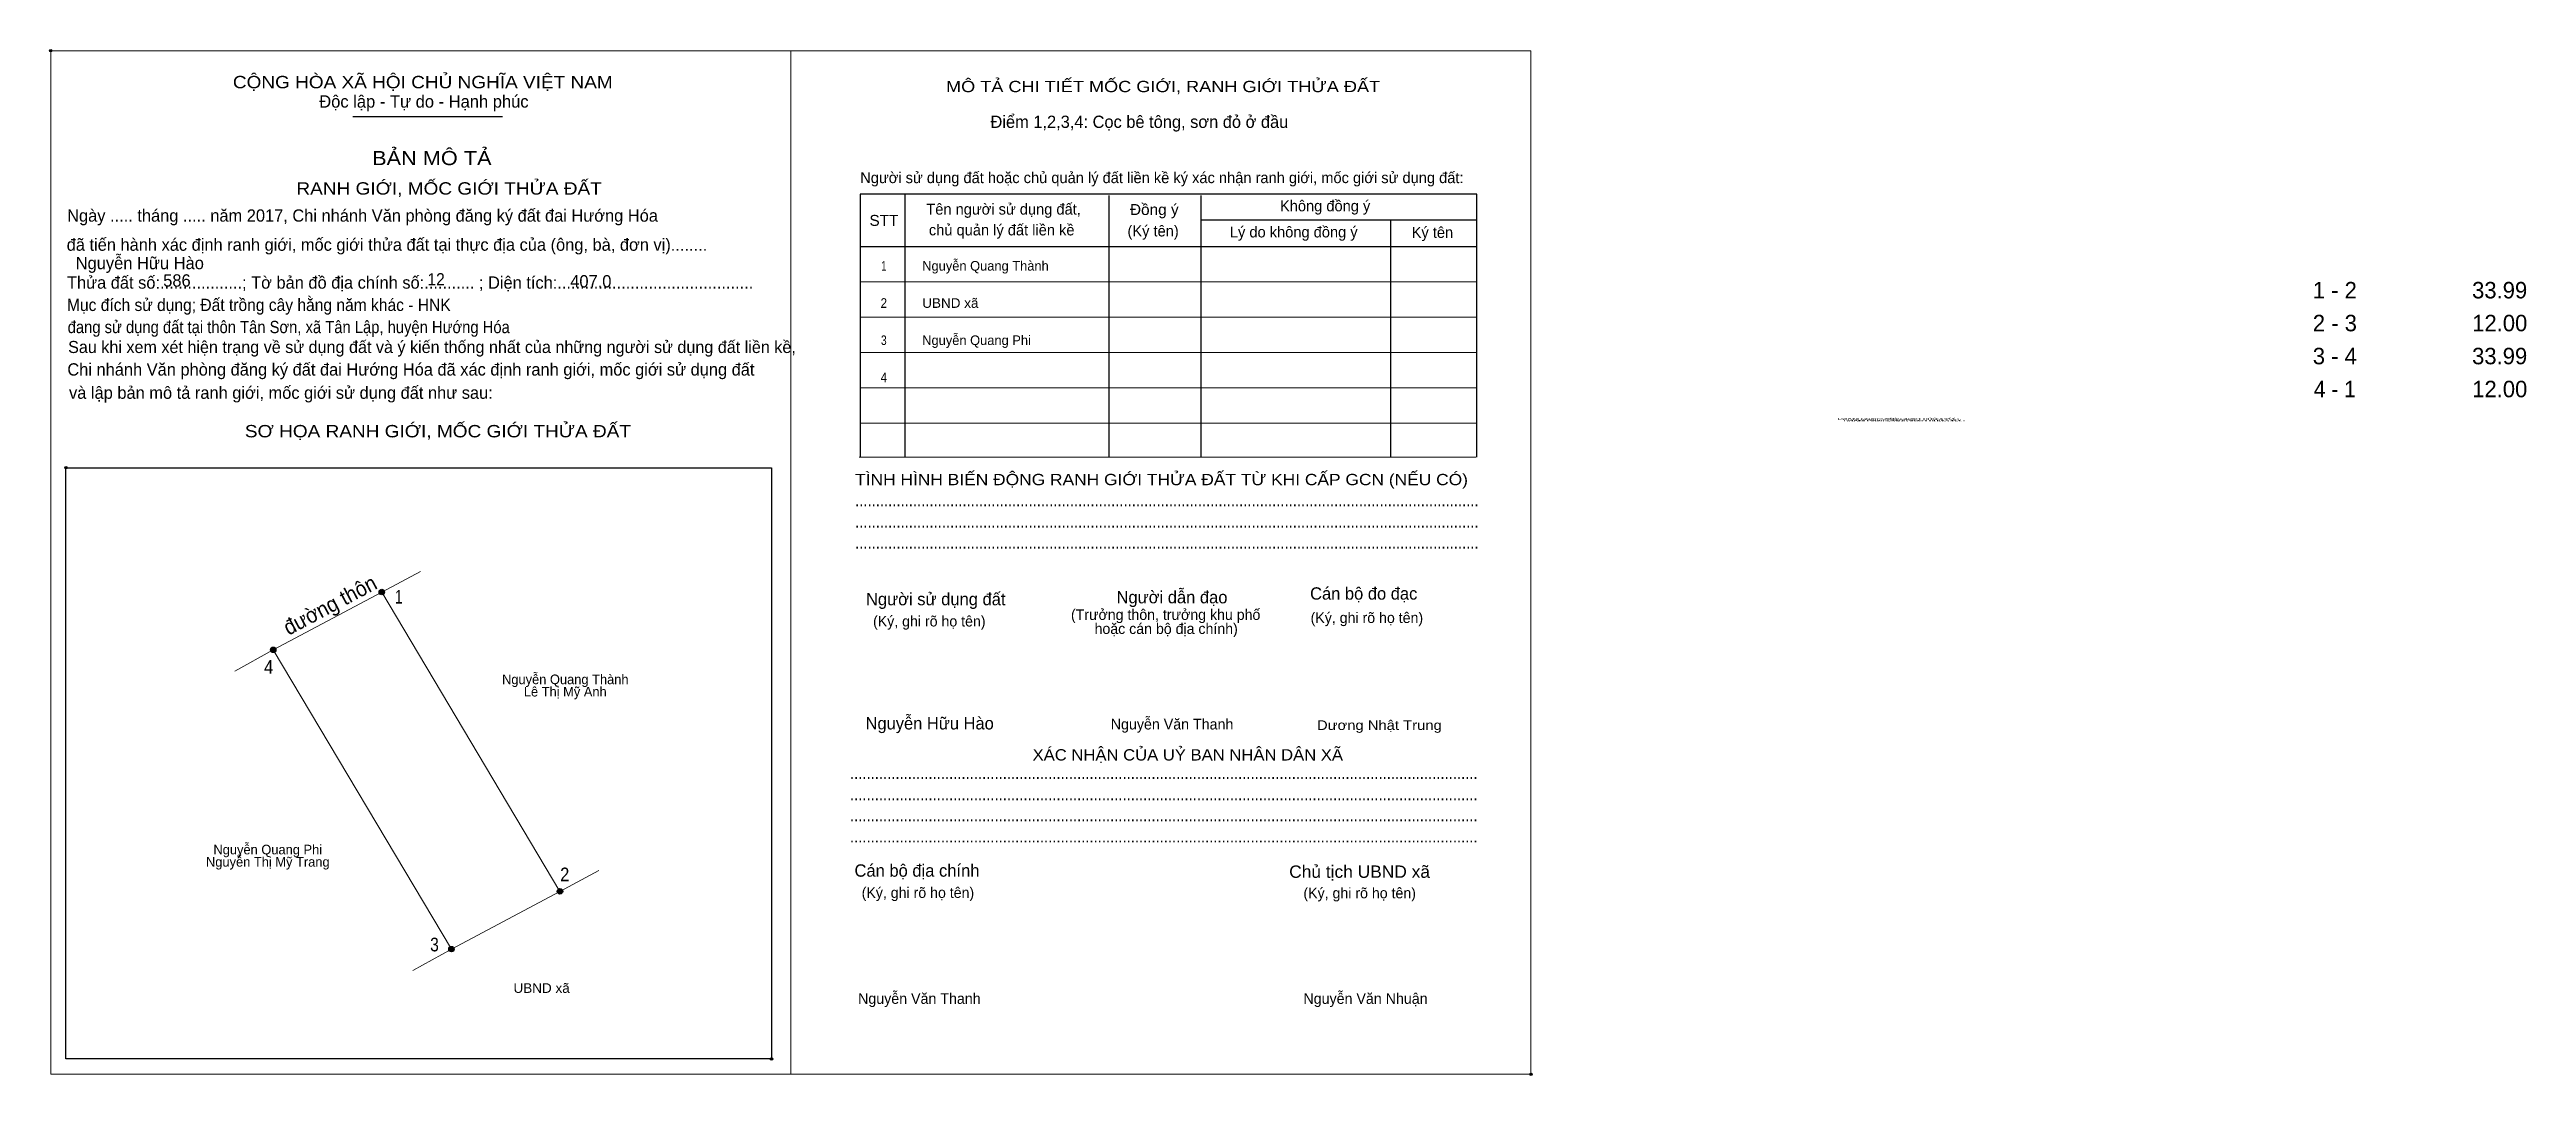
# Model space of a CAD drawing. Header units: metres. Extents: x 548226 to 548467, y 1837770 to 1837870.
import ezdxf
from ezdxf.enums import TextEntityAlignment as Align

# ---------------------------------------------------------------- set-up
doc = ezdxf.new("R2010")
doc.units = ezdxf.units.M
doc.header["$LTSCALE"] = 0.48
doc.header["$PDMODE"] = 32
doc.header["$PDSIZE"] = 0.24
for name, color, linetype, lineweight in [('1', 7, 'Continuous', 25), ('10', 7, 'Continuous', 13), ('11', 7, 'Continuous', 25), ('2', 7, 'Continuous', 13), ('27', 7, 'Continuous', 13)]:
    doc.layers.add(name, color=color, linetype=linetype, lineweight=lineweight)
for name, color, linetype in [('36', 7, 'Continuous'), ('52', 7, 'Continuous'), ('6', 7, 'Continuous'), ('60', 7, 'Continuous'), ('9', 7, 'Continuous')]:
    doc.layers.add(name, color=color, linetype=linetype)

msp = doc.modelspace()

# ---------------------------------------------------------------- hatches: boundary and pattern name
at = {"layer": '11'}
for points in [[(548258.2981, 1837817.31, 1), (548257.7619, 1837817.31, 1)], [(548247.7081, 1837811.67, 1), (548247.1719, 1837811.67, 1)], [(548275.6881, 1837788.1, 1), (548275.1519, 1837788.1, 1)], [(548265.0981, 1837782.46, 1), (548264.5619, 1837782.46, 1)], [(548265.0981, 1837782.46, 1), (548264.5619, 1837782.46, 1)]]:
    msp.add_hatch(color=256, dxfattribs=at).paths.add_polyline_path(points)

# ---------------------------------------------------------------- linework, layer by layer
at = {"layer": '1'}
for p, q in [((548255.21, 1837863.74), (548269.82, 1837863.74)), ((548309.06, 1837856.13), (548309.06, 1837830.47)), ((548328.98, 1837856.02), (548328.98, 1837830.47)), ((548337.97, 1837856.02), (548337.97, 1837830.47)), ((548337.97, 1837853.64), (548364.9, 1837853.64)), ((548356.47, 1837853.64), (548356.47, 1837830.47)), ((548304.73, 1837851.03), (548364.9, 1837851.03))]:
    msp.add_line(p, q, dxfattribs=at)
at = {"layer": '1', "lineweight": 13}
for p, q in [((548304.73, 1837847.58), (548364.9, 1837847.58)), ((548304.73, 1837844.14), (548364.9, 1837844.14)), ((548304.73, 1837840.69), (548364.9, 1837840.69)), ((548304.73, 1837837.25), (548364.9, 1837837.25)), ((548304.73, 1837833.8), (548364.9, 1837833.8)), ((548304.63, 1837830.47), (548364.8, 1837830.47))]:
    msp.add_line(p, q, dxfattribs=at)
at = {"layer": '1'}
msp.add_lwpolyline([(548364.9, 1837830.47), (548364.9, 1837856.13), (548304.73, 1837856.13), (548304.73, 1837830.47)], dxfattribs=at)
msp.add_lwpolyline([(548227.21, 1837829.45), (548296.06, 1837829.45), (548296.06, 1837771.74), (548227.21, 1837771.74)], close=True, dxfattribs=at)
for p in [(548225.73, 1837870.14), (548227.21, 1837829.45), (548296.06, 1837771.74), (548370.18, 1837770.25)]:
    msp.add_point(p, dxfattribs=at)
at = {"layer": '10'}
msp.add_line((548247.44, 1837811.67), (548258.03, 1837817.31), dxfattribs=at)
msp.add_lwpolyline([(548264.83, 1837782.46), (548247.44, 1837811.67), (548258.03, 1837817.31), (548275.42, 1837788.1)], close=True, dxfattribs=at)
at = {"layer": '11'}
for centre in [(548258.03, 1837817.31), (548247.44, 1837811.67), (548275.42, 1837788.1), (548264.83, 1837782.46), (548264.83, 1837782.46)]:
    msp.add_circle(centre, 0.2681, dxfattribs=at)
at = {"layer": '2'}
for points in [[(548225.73, 1837870.14), (548297.95, 1837870.14), (548297.95, 1837770.25), (548225.73, 1837770.25)], [(548297.95, 1837870.14), (548370.17, 1837870.14), (548370.17, 1837770.25), (548297.95, 1837770.25)], [(548297.95, 1837870.14), (548370.17, 1837870.14), (548370.17, 1837770.25), (548297.95, 1837770.25)]]:
    msp.add_lwpolyline(points, close=True, dxfattribs=at)
at = {"layer": '27'}
for p, q in [((548258.03, 1837817.31), (548261.82, 1837819.33)), ((548247.44, 1837811.67), (548243.68, 1837809.6)), ((548275.42, 1837788.1), (548279.21, 1837790.12)), ((548264.83, 1837782.46), (548261.07, 1837780.39))]:
    msp.add_line(p, q, dxfattribs=at)

# ---------------------------------------------------------------- texts
at = {"layer": '1'}
for s, height, width, p in [('CỘNG HÒA XÃ HỘI CHỦ NGHĨA VIỆT NAM', 1.205, 1.15, (548243.5, 1837866.48)), ('RANH GIỚI, MỐC GIỚI THỬA ĐẤT', 1.206, 1.15, (548249.7, 1837856.1)), ('STT', 1.068, 1.05, (548305.62, 1837853.05)), ('Đồng ý', 1.068, 1.05, (548331.04, 1837854.11)), ('Mục đích sử dụng; Đất trồng cây hằng năm khác - HNK', 1.197, 0.95, (548227.31, 1837844.74)), ('đang sử dụng đất tại thôn Tân Sơn, xã Tân Lập, huyện Hướng Hóa', 1.197, 0.9, (548227.38, 1837842.58)), ('SƠ HỌA RANH GIỚI, MỐC GIỚI THỬA ĐẤT', 1.206, 1.15, (548244.67, 1837832.41)), ('RANH GIỚI, MỐC GIỚI THỬA ĐẤT', 0.151, 3.55, (548400.09, 1837834.12)), ('RANH GIỚI, MỐC GIỚI THỬA ĐẤT', 0.151, 3.55, (548400.54, 1837834.12)), ('RANH GIỚI, MỐC GIỚI THỬA ĐẤT', 0.151, 3.55, (548400.68, 1837833.96)), ('RANH GIỚI, MỐC GIỚI THỬA ĐẤT', 0.151, 3.55, (548401.13, 1837833.96)), ('TÌNH HÌNH BIẾN ĐỘNG RANH GIỚI THỬA ĐẤT TỪ KHI CẤP GCN (NẾU CÓ)', 1.102, 1.15, (548304.22, 1837827.74)), ('.......................................................................................................................................................', 1.205, 0.9, (548304.22, 1837825.68)), ('.......................................................................................................................................................', 1.205, 0.9, (548304.22, 1837823.61)), ('.......................................................................................................................................................', 1.205, 0.9, (548304.22, 1837821.54)), ('Dương Nhật Trung', 0.9382, 1.15, (548349.29, 1837803.85)), ('........................................................................................................................................................', 1.205, 0.9, (548303.72, 1837799.06)), ('........................................................................................................................................................', 1.205, 0.9, (548303.72, 1837796.99)), ('........................................................................................................................................................', 1.205, 0.9, (548303.72, 1837794.93)), ('........................................................................................................................................................', 1.205, 0.9, (548303.72, 1837792.87)), ('Chủ tịch UBND xã', 1.206, 1.05, (548346.58, 1837789.42))]:
    msp.add_text(s, height=height, dxfattribs=dict(at, width=width)).set_placement(p)
for s, height, p in [('Độc lập - Tự do - Hạnh phúc', 1.205, (548251.93, 1837864.59)), ('Điểm 1,2,3,4: Cọc bê tông, sơn đỏ ở đầu', 1.197, (548317.43, 1837862.61)), ('Người sử dụng đất hoặc chủ quản lý đất liền kề ký xác nhận ranh giới, mốc giới sử dụng đất:', 1.068, (548304.72, 1837857.22)), ('Ngày ..... tháng ..... năm 2017, Chi nhánh Văn phòng đăng ký đất đai Hướng Hóa', 1.197, (548227.33, 1837853.46)), ('Tên người sử dụng đất,', 1.068, (548311.17, 1837854.15)), ('Không đồng ý', 1.068, (548345.68, 1837854.47)), (' đã tiến hành xác định ranh giới, mốc giới thửa đất tại thực địa của (ông, bà, đơn vị)........', 1.197, (548226.84, 1837850.62)), ('chủ quản lý đất liền kề', 1.068, (548311.42, 1837852.12)), ('(Ký tên)', 1.068, (548330.8, 1837852.02)), ('Lý do không đồng ý', 1.068, (548340.79, 1837851.92)), ('Ký tên', 1.068, (548358.53, 1837851.88)), ('Thửa đất số:..................; Tờ bản đồ địa chính số:........... ; Diện tích:...........................................', 1.197, (548227.31, 1837846.92)), ('Sau khi xem xét hiện trạng về sử dụng đất và ý kiến thống nhất của những người sử dụng đất liền kề,', 1.178, (548227.42, 1837840.64)), ('Chi nhánh Văn phòng đăng ký đất đai Hướng Hóa đã xác định ranh giới, mốc giới sử dụng đất', 1.197, (548227.35, 1837838.44)), (' và lập bản mô tả ranh giới, mốc giới sử dụng đất như sau:', 1.197, (548227.07, 1837836.17)), ('Người dẫn đạo', 1.205, (548329.73, 1837816.21)), ('Cán bộ đo đạc', 1.203, (548348.62, 1837816.57)), ('Người sử dụng đất', 1.206, (548305.28, 1837816.02)), ('(Ký, ghi rõ họ tên)', 1.033, (548348.67, 1837814.29)), ('(Ký, ghi rõ họ tên)', 1.033, (548305.97, 1837813.95)), ('Nguyễn Văn Thanh', 1.038, (548329.17, 1837803.9)), ('Cán bộ địa chính', 1.206, (548304.16, 1837789.53)), ('(Ký, ghi rõ họ tên)', 1.033, (548304.86, 1837787.46)), ('(Ký, ghi rõ họ tên)', 1.033, (548347.97, 1837787.42)), ('Nguyễn Văn Thanh', 1.038, (548304.51, 1837777.12)), ('Nguyễn Văn Nhuận', 1.038, (548347.97, 1837777.12))]:
    msp.add_text(s, height=height, dxfattribs=at).set_placement(p)
for s, height, width, p in [('MÔ TẢ CHI TIẾT MỐC GIỚI, RANH GIỚI THỬA ĐẤT', 1.102, 1.2, (548334.275, 1837866.1)), ('BẢN MÔ TẢ', 1.378, 1.15, (548262.915, 1837858.98)), ('XÁC NHẬN CỦA UỶ BAN NHÂN DÂN XÃ', 1.103, 1.1, (548336.685, 1837800.87))]:
    msp.add_text(s, height=height, dxfattribs=dict(at, width=width)).set_placement(p, align=Align.CENTER)
for s, p in [('(Trưởng thôn, trưởng khu phố', (548334.525, 1837814.59)), ('hoặc cán bộ địa chính)', (548334.575, 1837813.22))]:
    msp.add_text(s, height=1.033, dxfattribs=at).set_placement(p, align=Align.CENTER)
at = {"layer": '10', "width": 0.95}
msp.add_text('đường thôn', height=1.5, rotation=28.039, dxfattribs=at).set_placement((548248.94, 1837813.04))
at = {"layer": '36'}
for s, p in [('Nguyễn Quang Thành', (548275.94, 1837808.32)), ('Lê Thị Mỹ Anh', (548275.935, 1837807.12)), ('Nguyễn Thị Mỹ Trang', (548246.91, 1837790.51)), ('Nguyễn Quang Phi', (548246.905, 1837791.71))]:
    msp.add_text(s, height=0.9382, dxfattribs=at).set_placement(p, align=Align.CENTER)
at = {"layer": '36', "width": 1.05}
msp.add_text('UBND xã', height=0.9382, dxfattribs=at).set_placement((548273.63, 1837778.19), align=Align.CENTER)
at = {"layer": '52'}
for s, p in [('1 - 2', (548448.615, 1837845.97)), ('33.99', (548464.7, 1837845.97)), ('2 - 3', (548448.62, 1837842.76)), ('12.00', (548464.71, 1837842.76)), ('3 - 4', (548448.615, 1837839.54)), ('33.99', (548464.7, 1837839.54)), ('12.00', (548464.71, 1837836.32))]:
    msp.add_text(s, height=1.608, dxfattribs=at).set_placement(p, align=Align.CENTER)
at = {"layer": '52', "width": 0.95}
msp.add_text('4 - 1', height=1.608, dxfattribs=at).set_placement((548448.615, 1837836.32), align=Align.CENTER)
at = {"layer": '6'}
for s, p in [('Nguyễn Hữu Hào', (548228.16, 1837848.82)), ('586', (548236.7, 1837847.12)), ('407.0', (548276.42, 1837847.04)), ('Nguyễn Hữu Hào', (548305.24, 1837803.9))]:
    msp.add_text(s, height=1.202, dxfattribs=at).set_placement(p)
at = {"layer": '6', "width": 0.95}
msp.add_text('12', height=1.202, dxfattribs=at).set_placement((548262.48, 1837847.23))
at = {"layer": '60'}
for s, width, p in [('1', 0.75, (548307.025, 1837848.68)), ('2', 0.9, (548307.02, 1837845.05)), ('3', 0.8, (548307.02, 1837841.42)), ('4', 0.9, (548307.025, 1837837.79))]:
    msp.add_text(s, height=0.9382, dxfattribs=dict(at, width=width)).set_placement(p, align=Align.CENTER)
for s, p in [('Nguyễn Quang Thành', (548310.77, 1837848.68)), ('Nguyễn Quang Phi', (548310.77, 1837841.42))]:
    msp.add_text(s, height=0.9382, dxfattribs=at).set_placement(p)
at = {"layer": '60', "width": 1.05}
msp.add_text('UBND xã', height=0.9382, dxfattribs=at).set_placement((548310.77, 1837845.05))
at = {"layer": '9'}
for s, width, p in [('1', 0.75, (548259.685, 1837816.18)), ('4', 0.9, (548246.995, 1837809.34)), ('2', 0.9, (548275.885, 1837789.08)), ('3', 0.85, (548263.175, 1837782.24))]:
    msp.add_text(s, height=1.34, dxfattribs=dict(at, width=width)).set_placement(p, align=Align.CENTER)

doc.saveas('drawing.dxf')
